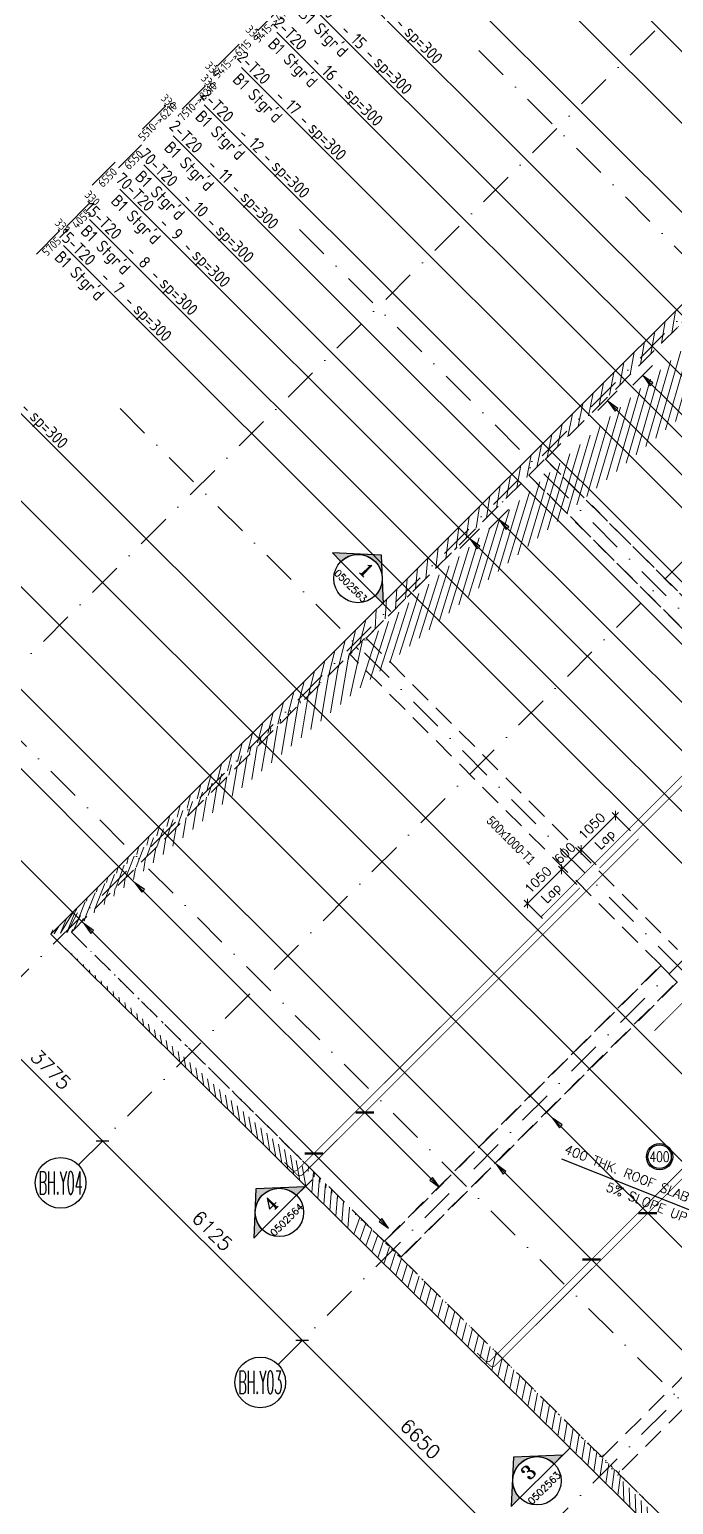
# Model space of a CAD drawing. Extents: x 660761725 to 1323371458, y 2734871439 to 5470067957.
# Drawn here: x 661287743 to 661301714, y 2735019684 to 2735051708 of the extents above; entities that cross this region are included whole.
import ezdxf
from ezdxf.enums import TextEntityAlignment as Align

# ---------------------------------------------------------------- set-up
doc = ezdxf.new("R2010")
doc.units = 0
for name, pattern in [('AXES', [1.95, 1.2, -0.25, 0.25, -0.25]), ('Hidden', [714.375, 476.25, -238.125]), ('sbp_axis_short', [10, 5, -2.5, 0, -2.5])]:
    doc.linetypes.add(name, pattern=pattern)
doc.layers.add('A-DETL', color=5, linetype='Continuous', lineweight=9, true_color=0x0000ff)
for name, color, linetype, lineweight in [('A-FLOR-PATT', 7, 'Continuous', 15), ('A-ROOF', 7, 'Continuous', 15), ('A-WALL', 7, 'Continuous', 15), ('S-ARROW', 8, 'Continuous', 13), ('S-BEAM-IDEN', 2, 'Continuous', 9), ('S-GRID', 7, 'Continuous', 9), ('S-GRID-IDEN', 7, 'Continuous', 13)]:
    doc.layers.add(name, color=color, linetype=linetype, lineweight=lineweight)
for name, color, linetype in [('S-AXIS', 20, 'AXES'), ('S-DIMO', 100, 'Continuous'), ('S-IDEN', 221, 'Continuous'), ('S-LEVEL', 3, 'Continuous'), ('S-RBAR-T16', 201, 'Continuous'), ('S-RBAR-T20', 10, 'Continuous'), ('S-RDIMO', 8, 'Continuous'), ('S-RSYMB', 7, 'Continuous'), ('S-SCEL-INDT', 222, 'Continuous'), ('S-SIMPLETEXT', 7, 'Continuous'), ('S-TXT', 3, 'Continuous')]:
    doc.layers.add(name, color=color, linetype=linetype)
doc.styles.add('08437-0000-2-020-000R-0511-00$0$ROMANS', font='ROMANS.shx', dxfattribs={"width": 0.75})
doc.styles.add('Arial Narrow_1', font='ARIALN.TTF', dxfattribs={"height": 199.9999999999998})
doc.styles.add('ARMACAD', font='isocp.shx')
doc.styles.add('ROMANS', font='romans.shx')
doc.styles.add('ROMANT', font='romant')
doc.dimstyles.new('S-DIMI-100', dxfattribs={"dimscale": 100, "dimtxt": 2, "dimasz": 1.5, "dimexe": 1, "dimexo": 1, "dimgap": 1, "dimtad": 1, "dimdec": 0, "dimzin": 12, "dimdsep": 46, "dimtxsty": 'ROMANS', "dimblk": 'ARCHTICK', "dimcen": 0.09, "dimdle": 1, "dimclrd": 8, "dimclre": 8, "dimclrt": 4, "dimadec": 0, "dimazin": 3, "dimtfac": 1, "dimtdec": 0, "dimtix": 1, "dimtmove": 1, "dimatfit": 3, "dimtolj": 1, "dimtzin": 0, "dimarcsym": 0})
doc.dimstyles.new('S-DIMI-20', dxfattribs={"dimscale": 20, "dimtxt": 2, "dimasz": 1.5, "dimexe": 1, "dimexo": 1, "dimgap": 1, "dimtad": 1, "dimdec": 0, "dimzin": 12, "dimdsep": 46, "dimtxsty": 'ROMANS', "dimblk": 'ARCHTICK', "dimcen": 0.09, "dimdle": 1, "dimclrd": 8, "dimclre": 8, "dimclrt": 4, "dimadec": 0, "dimazin": 3, "dimtfac": 1, "dimtdec": 0, "dimtix": 1, "dimtmove": 1, "dimatfit": 3, "dimtolj": 1, "dimtzin": 0, "dimarcsym": 0})
doc.dimstyles.new('S-DIMO-100', dxfattribs={"dimscale": 100, "dimtxt": 3, "dimasz": 2, "dimexe": 1.5, "dimexo": 1.5, "dimgap": 1.5, "dimtad": 1, "dimdec": 0, "dimzin": 12, "dimdsep": 46, "dimtxsty": 'ROMANS', "dimblk": 'ARCHTICK', "dimcen": 0.09, "dimdle": 1.5, "dimclrd": 8, "dimclre": 8, "dimclrt": 4, "dimadec": 0, "dimazin": 3, "dimtfac": 1, "dimtdec": 0, "dimtix": 1, "dimtmove": 1, "dimatfit": 3, "dimfxl": 1, "dimtolj": 1, "dimtzin": 0, "dimarcsym": 0})
pattern_1 = [(74.99999999999999, (0, 0), (-153.3407249233896, 41.08752341002518), [])]

# ---------------------------------------------------------------- blocks, each defined once
blk = doc.blocks.new('_ARCHTICK')
at = {"color": 0, "linetype": 'ByBlock', "const_width": 0.15}
blk.add_lwpolyline([(-0.5, -0.5), (0.5, 0.5)], dxfattribs=at)
blk = doc.blocks.new('*D117')
at = {"layer": 'S-DIMO', "color": 8, "lineweight": -2, "transparency": 16777216}
for p, q in [((662611426.2239151, 2734526657.822701), (662614307.5440253, 2734523776.503562)), ((662611526.2243844, 2734526545.691133), (662611426.223951, 2734526445.690666)), ((662614195.4119748, 2734523876.503543), (662614095.411991, 2734523776.503526))]:
    blk.add_line(p, q, dxfattribs=at)
at = {"layer": 'S-DIMO', "color": 8, "lineweight": -2, "transparency": 16777216, "xscale": 200, "yscale": 200, "zscale": 200}
for p, rotation in [((662611532.2899503, 2734526551.756701), 135.0000096597404), ((662614201.4779903, 2734523882.569561), 315.0000096597404)]:
    blk.add_blockref('_ARCHTICK', p, dxfattribs=dict(at, rotation=rotation))
at = {"layer": 'S-DIMO', "color": 4, "transparency": 16777216, "insert": (662613079.0159688, 2734525429.295201), "char_height": 300, "width": 199.5440968434552, "attachment_point": 5, "rotation": 315.00000965974044, "style": 'ROMANS'}
blk.add_mtext('\\A1;3775', dxfattribs=at)
blk = doc.blocks.new('*D118')
at = {"layer": 'S-DIMO', "color": 8, "lineweight": -2, "transparency": 16777216}
for p, q in [((662614095.4112258, 2734523988.634831), (662618638.5730611, 2734519445.474528)), ((662614195.4119748, 2734523876.503543), (662614095.4112617, 2734523776.502797)), ((662618526.4410093, 2734519545.474508), (662618426.4410267, 2734519445.474492))]:
    blk.add_line(p, q, dxfattribs=at)
at = {"layer": 'S-DIMO', "color": 8, "lineweight": -2, "transparency": 16777216, "xscale": 200, "yscale": 200, "zscale": 200}
for p, rotation in [((662614201.477261, 2734523882.568832), 135.0000096597404), ((662618532.507026, 2734519551.540527), 315.0000096597404)]:
    blk.add_blockref('_ARCHTICK', p, dxfattribs=dict(at, rotation=rotation))
at = {"layer": 'S-DIMO', "color": 4, "transparency": 16777216, "insert": (662616579.124142, 2734521929.186749), "char_height": 300, "width": 199.5440968434552, "attachment_point": 5, "rotation": 315.00000965974044, "style": 'ROMANS'}
blk.add_mtext('\\A1;6125', dxfattribs=at)
blk = doc.blocks.new('*D119')
at = {"layer": 'S-DIMO', "color": 8, "lineweight": -2, "transparency": 16777216}
for p, q in [((662618426.4401975, 2734519657.605733), (662623340.8331552, 2734514743.214432)), ((662618526.4410093, 2734519545.474508), (662618426.4402332, 2734519445.473699)), ((662623228.7011043, 2734514843.214414), (662623128.7011207, 2734514743.214396))]:
    blk.add_line(p, q, dxfattribs=at)
at = {"layer": 'S-DIMO', "color": 8, "lineweight": -2, "transparency": 16777216, "xscale": 200, "yscale": 200, "zscale": 200}
for p, rotation in [((662618532.5062325, 2734519551.539734), 135.0000096597404), ((662623234.76712, 2734514849.280432), 315.0000096597404)]:
    blk.add_blockref('_ARCHTICK', p, dxfattribs=dict(at, rotation=rotation))
at = {"layer": 'S-DIMO', "color": 4, "transparency": 16777216, "insert": (662621095.768675, 2734517412.542153), "char_height": 300, "width": 199.5440968434552, "attachment_point": 5, "rotation": 315.00000965974044, "style": 'ROMANS'}
blk.add_mtext('\\A1;6650', dxfattribs=at)
blk = doc.blocks.new('*U1142')
at = {"layer": 'S-AXIS', "color": 3, "linetype": 'Continuous'}
blk.add_circle((0, 5.5), 5.5, dxfattribs=at)
at = {"layer": 'S-AXIS', "color": 3, "linetype": 'Continuous', "ltscale": 0.5, "style": 'ROMANT', "width": 0.4, "flags": 8}
blk.add_attdef('A', text='', height=5, dxfattribs=at).set_placement((0, 5.5), align=Align.MIDDLE_CENTER)
blk = doc.blocks.new('*U1143')
at = {"layer": 'S-SCEL-INDT'}
h = blk.add_hatch(color=256, dxfattribs=at)
edge = h.paths.add_edge_path()
edge.add_line((7.000001906104444, 2.263283386128023e-05), (10.50000190576247, 3.394924715394154e-05))
edge.add_line((10.50000190576247, 3.394924715394154e-05), (-2.921335544670001e-05, 9.624999999075953))
edge.add_line((-2.921335544670001e-05, 9.624999999075953), (-10.49999809220753, -3.394923260202631e-05))
edge.add_line((-10.49999809220753, -3.394923260202631e-05), (-6.999998092549504, -2.263281203340739e-05))
edge.add_arc((1.90677747013979e-06, 1.091277068709939e-11), 6.999999999363562, 0.00018525217620890544, 180.0001852521762, ccw=False)
at = {"layer": 'S-SCEL-INDT', "color": 2, "linetype": 'Continuous'}
blk.add_line((-6.999999999228748, 4.272327350918204e-05), (6.999999999228748, -4.272327350918204e-05), dxfattribs=at)
at = {"layer": 'S-SCEL-INDT'}
blk.add_line((13.40845287412958, 4.901550710201263e-05), (7.000001906104444, 2.263283386128023e-05), dxfattribs=at)
blk.add_lwpolyline([(7.000001906104444, 2.263283386128023e-05), (10.50000190576247, 3.394924715394154e-05), (-2.921335544670001e-05, 9.624999999075953), (-10.49999809220753, -3.394923260202631e-05), (-6.999998092549504, -2.263281203340739e-05, -0.9999999999999999)], format="xyb", close=True, dxfattribs=at)
for centre, radius in [((0, 0), 6.999999999370188), ((0, -1.906788384076208e-06), 6.99999999936)]:
    blk.add_circle(centre, radius, dxfattribs=at)
at = {"layer": 'S-SCEL-INDT', "linetype": 'Continuous', "style": 'ROMANT', "flags": 8}
for rotation, p in [(359.9998251523294, (-9.533905540592968e-07, 3.499999999687137)), (0.0001748476705820678, (9.533905540592968e-07, 3.499943417606119))]:
    blk.add_attdef('01', text='', height=4, rotation=rotation, dxfattribs=at).set_placement(p, align=Align.MIDDLE_CENTER)
at = {"layer": 'S-SCEL-INDT', "color": 3, "linetype": 'Continuous', "style": 'ROMANS', "flags": 8}
for rotation, p in [(359.9998251523294, (0, -2.974065839854546)), (0.0001748476705820678, (0, -2.97412474701559))]:
    blk.add_attdef('-', text='', height=2, rotation=rotation, dxfattribs=at).set_placement(p, align=Align.MIDDLE_CENTER)
blk = doc.blocks.new('I am… Limitless.')
at = {"layer": 'S-TXT', "color": 134}
ref = blk.add_blockref('*U1143', (662332530.6639044, 2734536090.71062), dxfattribs=dict(at, xscale=75.00000000000001, yscale=75.00000000000001, zscale=75.00000000000001, rotation=314.9493972356656))
ref.add_attrib('-', '0502563', dxfattribs={"layer": 'S-SCEL-INDT', "color": 3, "linetype": 'Continuous', "height": 150, "rotation": 314.9495685446155, "style": 'ROMANS'}).set_placement((662332372.7978809, 2734535933.123201), align=Align.MIDDLE_CENTER)
ref.add_attrib('01', '1', dxfattribs={"layer": 'S-SCEL-INDT', "linetype": 'Continuous', "height": 300.0000000000001, "rotation": 314.9495685446155, "style": 'ROMANT'}).set_placement((662332716.4403422, 2734536276.159097), align=Align.MIDDLE_CENTER)
ref = blk.add_blockref('*U1143', (662330826.0326936, 2734522330.066603), dxfattribs=dict(at, xscale=75.00000000000001, yscale=75.00000000000001, zscale=75.00000000000001, rotation=44.94966640259396))
ref.add_attrib('-', '0502564', dxfattribs={"layer": 'S-SCEL-INDT', "color": 3, "linetype": 'Continuous', "height": 150, "rotation": 44.94984142316793, "style": 'ROMANS'}).set_placement((662330983.6208551, 2734522172.20132), align=Align.MIDDLE_CENTER)
ref.add_attrib('01', '4', dxfattribs={"layer": 'S-SCEL-INDT', "linetype": 'Continuous', "height": 300.0000000000001, "rotation": 44.94984142316793, "style": 'ROMANT'}).set_placement((662330640.5833447, 2734522515.842169), align=Align.MIDDLE_CENTER)
ref = blk.add_blockref('*U1143', (662336413.739825, 2734516503.357208), dxfattribs=dict(at, xscale=75.00000000000001, yscale=75.00000000000001, zscale=75.00000000000001, rotation=44.94966640259396))
ref.add_attrib('-', '0502563', dxfattribs={"layer": 'S-SCEL-INDT', "color": 3, "linetype": 'Continuous', "height": 150, "rotation": 44.94984142316793, "style": 'ROMANS'}).set_placement((662336571.3279865, 2734516345.491925), align=Align.MIDDLE_CENTER)
ref.add_attrib('01', '3', dxfattribs={"layer": 'S-SCEL-INDT', "linetype": 'Continuous', "height": 300.0000000000001, "rotation": 44.94984142316793, "style": 'ROMANT'}).set_placement((662336228.2904761, 2734516689.132774), align=Align.MIDDLE_CENTER)
blk = doc.blocks.new('*U89')
at = {"layer": 'S-IDEN', "color": 8}
for radius in [3.8, 3.4]:
    blk.add_circle((0, 0), radius, dxfattribs=at)
at = {"layer": 'S-IDEN', "color": 4, "style": '08437-0000-2-020-000R-0511-00$0$ROMANS', "width": 0.75, "flags": 8}
blk.add_attdef('100', text='', height=3, dxfattribs=at).set_placement((0, 0), align=Align.MIDDLE_CENTER)
blk = doc.blocks.new('*D131')
at = {"layer": 'S-RBAR-T16', "color": 8, "lineweight": -2, "transparency": 16777216}
for p, q in [((661300524.9300958, 2735034711.423616), (661299641.0463957, 2735033827.540363)), ((661300781.3069267, 2735034313.625263), (661300383.5087394, 2735034711.423652)), ((661300038.8448068, 2735033571.163143), (661299641.0464314, 2735033968.961719))]:
    blk.add_line(p, q, dxfattribs=at)
at = {"layer": 'S-RBAR-T16', "color": 8, "lineweight": -2, "transparency": 16777216, "xscale": 150, "yscale": 150, "zscale": 150}
for p, rotation in [((661300454.2193996, 2735034640.712955), 44.99998551098049), ((661299711.7570916, 2735033898.251023), 224.9999855109805)]:
    blk.add_blockref('_ARCHTICK', p, dxfattribs=dict(at, rotation=rotation))
at = {"layer": 'S-RBAR-T16', "color": 4, "transparency": 16777216, "char_height": 200, "attachment_point": 5, "rotation": 44.999985510980515, "style": 'ROMANS'}
for s, insert in [('\\A1;1050', (661299941.5669254, 2735034410.903382)), ('\\A1;Lap', (661300247.9797864, 2735034104.490365))]:
    blk.add_mtext(s, dxfattribs=dict(at, insert=insert))
blk = doc.blocks.new('*D132')
at = {"layer": 'S-RBAR-T16', "color": 8, "lineweight": -2, "transparency": 16777216}
for p, q in [((661299358.2039075, 2735033544.697427), (661298474.3202071, 2735032660.814174)), ((661299614.580739, 2735033146.899074), (661299216.7825513, 2735033544.697463)), ((661298872.1186188, 2735032404.436953), (661298474.3202429, 2735032802.23553))]:
    blk.add_line(p, q, dxfattribs=at)
at = {"layer": 'S-RBAR-T16', "color": 8, "lineweight": -2, "transparency": 16777216, "xscale": 150, "yscale": 150, "zscale": 150}
for p, rotation in [((661299287.4932115, 2735033473.986767), 44.99998551098049), ((661298545.0309031, 2735032731.524834), 224.9999855109805)]:
    blk.add_blockref('_ARCHTICK', p, dxfattribs=dict(at, rotation=rotation))
at = {"layer": 'S-RBAR-T16', "color": 4, "transparency": 16777216, "char_height": 200, "attachment_point": 5, "rotation": 44.999985510980515, "style": 'ROMANS'}
for s, insert in [('\\A1;1050', (661298774.8407371, 2735033244.177193)), ('\\A1;Lap', (661299081.2535981, 2735032937.764176))]:
    blk.add_mtext(s, dxfattribs=dict(at, insert=insert))
blk = doc.blocks.new('*D133')
at = {"layer": 'S-RBAR-T16', "color": 8, "lineweight": -2, "transparency": 16777216}
for p, q in [((661299711.7571992, 2735033898.250916), (661299817.8232433, 2735034004.316906)), ((661299711.7571992, 2735033898.250916), (661299287.4930235, 2735033473.986955)), ((661300038.8448068, 2735033571.163143), (661299641.046539, 2735033968.961612)), ((661299287.4930235, 2735033473.986955), (661299181.4269797, 2735033367.920964)), ((661299614.580739, 2735033146.899074), (661299216.7823633, 2735033544.69765))]:
    blk.add_line(p, q, dxfattribs=at)
at = {"layer": 'S-RBAR-T16', "color": 8, "lineweight": -2, "transparency": 16777216, "xscale": 150, "yscale": 150, "zscale": 150}
for p, rotation in [((661299711.7571992, 2735033898.250916), 224.9999855109805), ((661299287.4930235, 2735033473.986955), 44.99998551098052)]:
    blk.add_blockref('_ARCHTICK', p, dxfattribs=dict(at, rotation=rotation))
at = {"layer": 'S-RBAR-T16', "color": 4, "transparency": 16777216, "insert": (661299358.203791, 2735033827.540327), "char_height": 200, "attachment_point": 5, "rotation": 44.999985510980515, "style": 'ROMANS'}
blk.add_mtext('\\A1;600', dxfattribs=at)
blk = doc.blocks.new('CADF_02')
at = {"color": 0}
blk.add_lwpolyline([(0, 0), (2.5, -0.4166666679084301), (2.5, 0.4166666679084301)], close=True, dxfattribs=at)
blk = doc.blocks.new('cadf_04')
at = {"color": 8, "const_width": 0.5000000000000002}
blk.add_lwpolyline([(1.414213560521603, 1.414213564246893), (-1.414213556796312, -1.414213556796312)], dxfattribs=at)
blk = doc.blocks.new('cadf_10')
at = {"color": 1}
for p, q in [((-4.158496580606208, 1.201089783226742), (-5.644468778018359, 1.201089783226742)), ((4.158496580606207, 1.201089783226742), (5.644468778018359, 1.201089783226742))]:
    blk.add_line(p, q, dxfattribs=at)
at = {"style": 'ARMACAD'}
for tag, p in [('$COM1', (-10.93526643674234, 2.542619974829577)), ('$COM2', (-9.757982686735758, -5.302973364669228))]:
    blk.add_attdef(tag, text='', height=3.5, dxfattribs=at).set_placement(p, align=Align.BOTTOM_RIGHT)
at = {"color": 1, "style": 'ARMACAD'}
blk.add_attdef('$NUM', text='', height=3.5, dxfattribs=at).set_placement((0, 0), align=Align.CENTER)
blk = doc.blocks.new('*U387', base_point=(661288389.989925, 2735047213.965064))
at = {"layer": 'S-RSYMB'}
blk.add_lwpolyline([(661288160.0414337, 2735046947.614752), (661288656.8576391, 2735047444.430929, 0.4142135623730951), (661288656.8576396, 2735047459.803648), (661288636.345914, 2735047480.315375)], format="xyb", dxfattribs=at)
at = {"layer": 'S-RSYMB', "style": 'ARMACAD'}
for tag, rotation, p in [('D1', 314.999998310136, (661288727.9190589, 2735047551.376789)), ('D0', 44.99999839016077, (661288489.766814, 2735047114.705558))]:
    blk.add_attdef(tag, text='', height=180, rotation=rotation, dxfattribs=at).set_placement(p, align=Align.MIDDLE_CENTER)
blk = doc.blocks.new('*U388', base_point=(661289538.3273984, 2735048362.30247))
at = {"layer": 'S-RSYMB'}
blk.add_lwpolyline([(661289313.9323263, 2735048089.196017), (661289809.4329516, 2735048584.696615, 0.4142135623730951), (661289809.4329522, 2735048606.421516), (661289780.4455479, 2735048635.408922)], format="xyb", dxfattribs=at)
at = {"layer": 'S-RSYMB', "style": 'ARMACAD'}
for tag, rotation, p in [('D1', 314.999998310136, (661289876.2565323, 2735048702.232497)), ('D0', 44.99999838896189, (661289642.9999164, 2735048255.629034))]:
    blk.add_attdef(tag, text='', height=180, rotation=rotation, dxfattribs=at).set_placement(p, align=Align.MIDDLE_CENTER)
blk = doc.blocks.new('cadf_03')
at = {"color": 8}
blk.add_lwpolyline([(-3.725290298461914e-09, 2.99999999627471), (3.725290298461914e-09, -3.000000007450581)], dxfattribs=at)
blk.add_blockref('CADF_02', (0.2513523101806641, 0), dxfattribs=at)
blk = doc.blocks.new('*U392', base_point=(661289715.5694754, 2735048539.544537))
at = {"layer": 'S-RSYMB'}
blk.add_lwpolyline([(661289715.5694754, 2735048289.544551), (661290215.5694754, 2735048789.544523)], dxfattribs=at)
at = {"layer": 'S-RSYMB', "style": 'ARMACAD'}
blk.add_attdef('D0', text='', height=180, rotation=44.99999838904817, dxfattribs=at).set_placement((661290046.886753, 2735048458.227255), align=Align.MIDDLE_CENTER)
blk = doc.blocks.new('*U393', base_point=(661290515.6084204, 2735049339.583435))
at = {"layer": 'S-RSYMB'}
blk.add_lwpolyline([(661290515.6084204, 2735049089.583448), (661291015.6084204, 2735049589.58342)], dxfattribs=at)
at = {"layer": 'S-RSYMB', "style": 'ARMACAD'}
blk.add_attdef('D0', text='', height=180, rotation=44.99999838683634, dxfattribs=at).set_placement((661290846.9256979, 2735049258.266152), align=Align.MIDDLE_CENTER)
blk = doc.blocks.new('*U394', base_point=(661290769.2832942, 2735049593.258294))
at = {"layer": 'S-RSYMB'}
blk.add_lwpolyline([(661290538.2277651, 2735049328.254775), (661291035.3062228, 2735049825.333204, 0.4142135623730951), (661291035.3062232, 2735049839.439657), (661291016.4840689, 2735049858.261813)], format="xyb", dxfattribs=at)
at = {"layer": 'S-RSYMB', "style": 'ARMACAD'}
for tag, rotation, p in [('D1', 314.9999984144486, (661291107.2124281, 2735049930.168012)), ('D0', 44.9999983900391, (661290868.0842714, 2735049495.476707))]:
    blk.add_attdef(tag, text='', height=180, rotation=rotation, dxfattribs=at).set_placement(p, align=Align.MIDDLE_CENTER)
blk = doc.blocks.new('*U395', base_point=(661291280.6766759, 2735050104.651646))
at = {"layer": 'S-RSYMB'}
blk.add_lwpolyline([(661291046.5950682, 2735049843.329573), (661291544.3903904, 2735050341.124867, 0.4142135623730951), (661291544.3903908, 2735050351.769992), (661291530.1866647, 2735050365.973719)], format="xyb", dxfattribs=at)
at = {"layer": 'S-RSYMB', "style": 'ARMACAD'}
for tag, rotation, p in [('D1', 314.9999984144486, (661291618.6058098, 2735050440.189133)), ('D0', 44.99999838977892, (661291376.8100069, 2735050010.909937))]:
    blk.add_attdef(tag, text='', height=180, rotation=rotation, dxfattribs=at).set_placement(p, align=Align.MIDDLE_CENTER)
blk = doc.blocks.new('*U399', base_point=(661292833.381761, 2735051657.356639))
at = {"layer": 'S-RSYMB'}
blk.add_lwpolyline([(661292833.381761, 2735051458.454947), (661292859.5546174, 2735051432.282089, 0.4142135623730951), (661292879.170128, 2735051432.282088), (661293333.381761, 2735051886.493696)], format="xyb", dxfattribs=at)
at = {"layer": 'S-RSYMB', "style": 'ARMACAD'}
for tag, rotation, p in [('D1', 44.9999983915197, (661293187.593222, 2735051578.07061)), ('D0', 314.9999984144486, (661292765.150907, 2735051364.05124))]:
    blk.add_attdef(tag, text='', height=180, rotation=rotation, dxfattribs=at).set_placement(p, align=Align.MIDDLE_CENTER)
blk = doc.blocks.new('*U400', base_point=(661292555.639764, 2735051379.614658))
at = {"layer": 'S-RSYMB'}
blk.add_lwpolyline([(661292555.639764, 2735051164.802077), (661292573.6629665, 2735051146.778874, 0.4142135623730951), (661292587.170637, 2735051146.778873), (661293055.639764, 2735051615.247974)], format="xyb", dxfattribs=at)
at = {"layer": 'S-RSYMB', "style": 'ARMACAD'}
for tag, rotation, p in [('D1', 44.9999983907181, (661292902.722478, 2735051299.696142)), ('D0', 314.9999984144486, (661292483.3340831, 2735051074.473198))]:
    blk.add_attdef(tag, text='', height=180, rotation=rotation, dxfattribs=at).set_placement(p, align=Align.MIDDLE_CENTER)
blk = doc.blocks.new('I am… All Range.')
at = {"layer": 'S-GRID', "color": 8, "linetype": 'sbp_axis_short', "lineweight": 13, "ltscale": 150}
for p, q in [((662613679.1571203, 2734523360.248725), (662679782.7279356, 2734589463.81954)), ((662618010.1861551, 2734519029.21969), (662684113.7569702, 2734585132.790505)), ((662622712.44625, 2734514326.959595), (662688816.0170653, 2734580430.53041)), ((662607615.8569804, 2734529423.548865), (662643100.4238242, 2734564908.115708)), ((662611009.9695301, 2734526029.436315), (662646494.6183763, 2734561514.085161)), ((662622360.5708737, 2734547558.821693), (662650980.3147497, 2734518939.077817)), ((662618471.4835767, 2734543669.734396), (662647091.3762469, 2734515049.841725)), ((662614582.3962799, 2734539780.647099), (662643202.2889504, 2734511160.754429)), ((662609895.5820874, 2734535093.832907), (662638515.474758, 2734506473.940236))]:
    blk.add_line(p, q, dxfattribs=at)
at = {"layer": 'S-GRID-IDEN', "color": 9}
ref = blk.add_blockref('*U1142', (662613290.2483901, 2734522421.339995), dxfattribs=dict(at, xscale=100.0000000000075, yscale=100, zscale=100.0000000000028, rotation=359.9999999381469))
ref.add_attrib('A', 'BH.Y04', dxfattribs={"layer": 'S-AXIS', "color": 3, "linetype": 'Continuous', "ltscale": 0.5, "height": 499.9999999999999, "rotation": 359.9999999381469, "style": 'ROMANT', "width": 0.4000000000000299}).set_placement((662613290.2483907, 2734522971.339995), align=Align.MIDDLE_CENTER)
ref = blk.add_blockref('*U1142', (662617621.277425, 2734518090.31096), dxfattribs=dict(at, xscale=100.0000000000075, yscale=100, zscale=100.0000000000028, rotation=359.9999999381469))
ref.add_attrib('A', 'BH.Y03', dxfattribs={"layer": 'S-AXIS', "color": 3, "linetype": 'Continuous', "ltscale": 0.5, "height": 499.9999999999999, "rotation": 359.9999999381469, "style": 'ROMANT', "width": 0.4000000000000299}).set_placement((662617621.2774256, 2734518640.31096), align=Align.MIDDLE_CENTER)
at = {"layer": 'S-DIMO', "color": 3}
for base, p1, p2, picture, middle in [((662614201.4779903, 2734523882.569561), (662611632.2903837, 2734526651.757168), (662614301.4779738, 2734523982.569578), '*D117', (662613079.0159688, 2734525429.295201)), ((662618532.507026, 2734519551.540527), (662614301.4779738, 2734523982.569578), (662618632.5070087, 2734519651.540543), '*D118', (662616579.124142, 2734521929.186749)), ((662623234.76712, 2734514849.280432), (662618632.5070087, 2734519651.540543), (662623334.7671036, 2734514949.280448), '*D119', (662621095.768675, 2734517412.542153))]:
    dim = blk.add_linear_dim(base=base, p1=p1, p2=p2, angle=315.0000096597404, dimstyle='S-DIMO-100', dxfattribs=at)
    dim.commit()
    dim.dimension.update_dxf_attribs({"geometry": picture, "text_midpoint": middle})
blk = doc.blocks.new('I am… Atomic.')
at = {"layer": 'A-FLOR-PATT', "transparency": 33554600}
h = blk.add_hatch(dxfattribs=at)
h.set_pattern_fill('ANSI31', color=8, scale=50, angle=30, style=0)
h.set_pattern_definition(pattern_1)
edge = h.paths.add_edge_path()
edge.add_line((662389967.6433319, 2734579123.010657), (662390007.8012236, 2734579503.468677))
edge.add_line((662342114.705975, 2734544592.546931), (662390007.8012234, 2734579503.468677))
edge.add_line((662363195.8073889, 2734559608.047176), (662389967.7690635, 2734579123.040917))
edge.add_line((662362417.6524743, 2734559040.823584), (662363719.8899552, 2734559990.06879))
edge.add_line((662346720.4841449, 2734547598.623516), (662362783.6519626, 2734559307.613063))
edge.add_line((662345821.5310795, 2734546943.346041), (662347578.010761, 2734548223.703842))
edge.add_line((662342292.6126368, 2734544370.997322), (662346307.4227723, 2734547297.529027))
edge.add_line((662325865.2845687, 2734528370.671522), (662342114.6925843, 2734544592.5523))
edge.add_line((662340490.7204528, 2734542572.157625), (662342149.9785906, 2734544228.604904))
edge.add_line((662339422.0417168, 2734541505.28928), (662341320.3495216, 2734543400.381265))
edge.add_line((662336597.6306283, 2734538685.662872), (662340136.8031961, 2734542218.839921))
edge.add_line((662332705.8949801, 2734534800.520002), (662336243.7133716, 2734538332.345168))
edge.add_line((662332253.0745114, 2734534348.466631), (662332782.9359009, 2734534877.430412))
edge.add_line((662326312.3910785, 2734528417.846987), (662332351.9776915, 2734534447.202265))
edge.add_line((662325865.2845687, 2734528370.671522), (662326312.3910785, 2734528417.846987))
h = blk.add_hatch(dxfattribs=at)
h.set_pattern_fill('ANSI31', color=8, scale=50, angle=30, style=0)
h.set_pattern_definition(pattern_1)
edge = h.paths.add_edge_path()
edge.add_line((662326312.3910785, 2734528417.846987), (662333102.7430063, 2734521695.273901))
edge.add_line((662325865.2845687, 2734528370.671522), (662344964.0169713, 2734509462.575772))
edge.add_line((662336968.3324986, 2734517868.269328), (662339133.8364366, 2734515724.380668))
edge.add_line((662332502.0842122, 2734522289.937136), (662334515.7142464, 2734520296.40643))
edge.add_line((662333458.4230682, 2734521343.144109), (662337828.6853824, 2734517016.504176))
edge.add_line((662338184.3654449, 2734516664.374383), (662344781.0343132, 2734510133.551082))
edge.add_line((662344781.0343132, 2734510133.551082), (662344829.7545922, 2734510084.405783))
edge.add_line((662344829.7545922, 2734510084.405783), (662344878.4748713, 2734510035.260483))
edge.add_line((662344878.4748713, 2734510035.260483), (662344927.1951503, 2734509986.115183))
edge.add_line((662344927.1951503, 2734509986.115183), (662344975.9154292, 2734509936.969883))
edge.add_line((662344975.9154292, 2734509936.969883), (662345024.6357082, 2734509887.824584))
edge.add_line((662345024.6357082, 2734509887.824584), (662345073.3559872, 2734509838.679284))
edge.add_line((662345073.3559872, 2734509838.679284), (662345122.0762662, 2734509789.533985))
edge.add_line((662345122.0762662, 2734509789.533985), (662345170.7965451, 2734509740.388685))
edge.add_line((662345170.7965451, 2734509740.388685), (662345219.5168241, 2734509691.243385))
edge.add_line((662344964.0169713, 2734509462.575772), (662345267.5598451, 2734509156.384884))
edge.add_line((662345267.5598451, 2734509156.384884), (662345219.5168241, 2734509691.243385))
edge = h.paths.add_edge_path()
edge.add_line((662345219.5168241, 2734509691.243385), (662345513.1205869, 2734510013.727216))
edge.add_line((662345468.2720397, 2734510142.524049), (662345661.1307589, 2734509588.669044))
edge.add_line((662345267.5598451, 2734509156.384884), (662345661.1307589, 2734509588.669044))
edge = h.paths.add_edge_path()
edge.add_line((662325865.2845687, 2734528370.671522), (662326389.6555356, 2734528894.154181))
edge.add_line((662326389.6555356, 2734528894.154181), (662326589.2420617, 2734528694.228972))
edge.add_line((662326589.2420617, 2734528694.228972), (662326314.0211399, 2734528416.233197))
at = {"layer": 'A-DETL', "color": 8, "linetype": 'Hidden', "lineweight": 9}
for p, q in [((662336597.6306283, 2734538685.662872), (662340136.8031961, 2734542218.839921)), ((662336234.9845982, 2734538335.842422), (662336588.4740171, 2734538689.331543)), ((662336588.4740171, 2734538689.331543), (662336597.6306283, 2734538685.662872)), ((662343376.195825, 2734531901.603003), (662336588.4740171, 2734538689.331543)), ((662336597.6306283, 2734538685.662872), (662343385.3559159, 2734531897.932939)), ((662332705.8949801, 2734534800.520002), (662336243.7133716, 2734538332.345168)), ((662336243.7133716, 2734538332.345168), (662336234.9845982, 2734538335.842422)), ((662336234.9845982, 2734538335.842422), (662343022.7064159, 2734531548.113872)), ((662343031.4386692, 2734531544.615224), (662336243.7133716, 2734538332.345168)), ((662332337.7827588, 2734534452.88958), (662332691.485989, 2734534806.293081)), ((662332691.485989, 2734534806.293081), (662332705.8949801, 2734534800.520002)), ((662332705.8949801, 2734534800.520002), (662339459.4597347, 2734528041.227738)), ((662326312.3910785, 2734528417.846987), (662332351.9776915, 2734534447.202265)), ((662332335.7524852, 2734534450.860461), (662332337.7827588, 2734534452.88958)), ((662332351.9776917, 2734534447.202265), (662332337.7827588, 2734534452.88958)), ((662339105.5426043, 2734527687.909844), (662332351.9776917, 2734534447.202265)), ((662326335.6860436, 2734528470.429919), (662326312.3910785, 2734528417.846987)), ((662326312.3910785, 2734528417.846987), (662326335.6860436, 2734528470.429919)), ((662326312.3910785, 2734528417.846987), (662333102.7430063, 2734521695.273901)), ((662333112.1454761, 2734521716.497802), (662339097.0810977, 2734527691.300015)), ((662339449.8353211, 2734527337.647), (662339097.0810977, 2734527691.300015)), ((662339097.0810977, 2734527691.300015), (662339105.5426043, 2734527687.909844)), ((662339105.5426043, 2734527687.909844), (662333102.7430063, 2734521695.273901)), ((662339459.2958959, 2734527333.856544), (662333458.4230682, 2734521343.144109)), ((662333468.9357078, 2734521366.873962), (662339449.8353211, 2734527337.647)), ((662337828.6853824, 2734517016.504176), (662343805.8863698, 2734522983.579849)), ((662344159.6396613, 2734522629.526549), (662338184.3654449, 2734516664.374383)), ((662333102.7430063, 2734521695.273901), (662333112.1454761, 2734521716.497802)), ((662333468.9357078, 2734521366.873962), (662333112.1454761, 2734521716.497802)), ((662333458.4230682, 2734521343.144109), (662333468.9357078, 2734521366.873962)), ((662333458.4230682, 2734521343.144109), (662337828.6853824, 2734517016.504176)), ((662337851.9824706, 2734517069.091905), (662337828.6853824, 2734517016.504176)), ((662338184.3654449, 2734516664.374383), (662338207.662599, 2734516716.96226)), ((662338184.3654449, 2734516664.374383), (662344781.0343132, 2734510133.551082))]:
    blk.add_line(p, q, dxfattribs=at)
at = {"layer": 'A-ROOF', "color": 8, "lineweight": 13}
for p, q in [((662342114.69258, 2734544592.552298), (662325865.2845687, 2734528370.671522)), ((662325865.2845687, 2734528370.671522), (662344964.0169713, 2734509462.575772))]:
    blk.add_line(p, q, dxfattribs=at)
at = {"layer": 'A-WALL', "color": 8, "lineweight": 13}
for p, q in [((662325865.2845687, 2734528370.671522), (662342114.6925843, 2734544592.5523)), ((662325865.2845687, 2734528370.671522), (662325908.5570014, 2734528468.348911)), ((662325908.5570014, 2734528468.348911), (662325865.2845687, 2734528370.671522))]:
    blk.add_line(p, q, dxfattribs=at)
at = {"layer": 'S-LEVEL', "xscale": 74.99999999999999, "yscale": 75.00000001090066, "zscale": 74.99999999999999}
blk.add_blockref('*U89', (662339072.9448215, 2734523538.848276), dxfattribs=at).add_auto_attribs({'100': '400'})
at = {"layer": 'S-BEAM-IDEN', "color": 8, "insert": (662335443.2432877, 2734530956.466056), "char_height": 199.9999999999999, "width": 1699.577499999999, "attachment_point": 1, "rotation": 314.9757148259339, "style": 'Arial Narrow_1'}
blk.add_mtext('500x1000-T1', dxfattribs=at)
at = {"layer": 'S-TXT', "char_height": 200, "attachment_point": 1, "rotation": 338.1823885034527, "style": 'ROMANS'}
for s, insert in [('400 THK. ROOF SLAB', (662337064.5131357, 2734523810.71699)), ('5% SLOPE UP', (662337964.3353955, 2734522990.865582))]:
    blk.add_mtext(s, dxfattribs=dict(at, insert=insert))
at = {"layer": 'S-ARROW'}
blk.add_leader([(662340314.0988379, 2734522144.040179), (662336955.9103475, 2734523488.417249)], dimstyle='S-DIMI-20', override={"dimasz": 15, "dimgap": 1, "dimtad": 0}, dxfattribs=at)

msp = doc.modelspace()

# ---------------------------------------------------------------- linework, layer by layer
at = {"layer": 'S-RBAR-T20', "const_width": 16}
for points in [[(661300109.5586265, 2735033500.455538), (661304741.5915186, 2735038132.48817)], [(661298837.0529462, 2735032439.508895), (661303469.0858388, 2735037071.541527)], [(661301303.9231544, 2735029972.638542), (661305935.9560469, 2735034604.671174)]]:
    msp.add_lwpolyline(points, dxfattribs=at)
for points in [[(661293379.6839647, 2735027009.095761), (661293543.3791798, 2735026845.400536, 0.4142135623730951), (661293666.0622064, 2735026845.400532), (661300957.8001779, 2735034137.138077)], [(661293273.3853813, 2735027114.356147), (661293437.0805963, 2735026950.660922, 0.4142135623730951), (661293559.7636229, 2735026950.660918), (661299685.2944981, 2735033076.191434)], [(661297562.9945971, 2735022866.642689), (661297726.6898122, 2735022702.947464, 0.4142135623730951), (661297849.3728387, 2735022702.947461), (661305120.6798888, 2735029974.254086)], [(661297456.6960138, 2735022971.903076), (661297620.3912288, 2735022808.207851, 0.4142135623730951), (661297743.0742553, 2735022808.207847), (661303848.1742089, 2735028913.307443)]]:
    msp.add_lwpolyline(points, format="xyb", dxfattribs=at)
at = {"layer": 'S-RDIMO'}
for p, q in [((661304207.4988406, 2735047360.923616), (661296513.6454746, 2735055054.777433)), ((661303132.5128678, 2735046497.496668), (661295544.4389832, 2735054085.570998)), ((661309856.4183079, 2735037546.984042), (661294431.1355865, 2735052972.267666)), ((661309087.7011342, 2735036989.825875), (661293768.1978945, 2735052309.330014)), ((661309323.8978825, 2735035432.62835), (661293107.6975135, 2735051648.829671)), ((661308662.1405112, 2735034559.312052), (661292340.1606586, 2735050881.292861)), ((661306837.2784803, 2735034767.08033), (661291531.6137282, 2735050072.745978)), ((661306269.1158712, 2735033987.358788), (661290857.6716361, 2735049398.803926)), ((661305627.3070099, 2735025297.686525), (661286191.9310558, 2735044733.06362)), ((661301045.5738711, 2735044198.998821), (661307652.3957977, 2735037592.176509)), ((661304572.2501404, 2735024454.18868), (661285242.6536673, 2735043783.786287)), ((661300282.7457736, 2735043647.729732), (661306889.5677003, 2735037040.90742)), ((661299092.2789414, 2735028071.253314), (661284311.2002245, 2735042852.332898)), ((661297872.1679053, 2735027062.701314), (661283196.8686703, 2735041738.00141)), ((661304528.9417392, 2735034462.941632), (661297919.7055985, 2735041073.130724)), ((661290029.2866952, 2735033182.712277), (661282335.4333168, 2735040876.566108)), ((661303897.2202753, 2735034048.560163), (661297290.3983479, 2735040655.382474)), ((661288925.8356079, 2735032290.820219), (661281337.7617114, 2735039878.894561)), ((661296632.5716951, 2735026579.426893), (661290029.2866954, 2735033182.712277)), ((661295532.6575338, 2735025683.997906), (661288925.8356079, 2735032290.820219)), ((661303312.3033102, 2735023851.228699), (661299092.2789414, 2735028071.253314)), ((661302095.1912253, 2735022839.677746), (661297872.1679053, 2735027062.701314))]:
    msp.add_line(p, q, dxfattribs=at)
for points in [[(661305623.0050437, 2735047507.075943), (661297294.4747823, 2735055835.606694)], [(661297919.7055985, 2735041073.130724), (661290225.8522283, 2735048766.984554)], [(661297290.3983479, 2735040655.382474), (661289702.324455, 2735048243.456814)], [(661304880.5274826, 2735031750.242363), (661289044.8191893, 2735047585.951584)], [(661304208.3070786, 2735031289.580963), (661288478.3782668, 2735047019.510695)]]:
    msp.add_lwpolyline(points, dxfattribs=at)

# ---------------------------------------------------------------- block references
at = {"layer": 'S-AXIS'}
for name, p in [('I am… All Range.', (-1324871.764261603, 503695.4297404289)), ('I am… Atomic.', (-1037661.144730687, 503695.4297404289)), ('I am… Limitless.', (-1037661.144730687, 503695.4297404289))]:
    msp.add_blockref(name, p, dxfattribs=at)
at = {"layer": 'S-RDIMO'}
for name, p, xscale, yscale, zscale, rotation in [('cadf_03', (661301045.5738711, 2735044198.998821), 100, 100, 100, 314.9999983184675), ('cadf_03', (661300282.7457736, 2735043647.729732), 100, 100, 100, 314.9999983121654), ('cadf_03', (661297919.7055985, 2735041073.130724), 99.99999999999996, 99.99999999999996, 99.99999999999996, 314.9999983179249), ('cadf_03', (661297290.3983479, 2735040655.382474), 99.99999999999999, 99.99999999999999, 99.99999999999999, 314.9999983325333), ('CADF_02', (661290029.2866946, 2735033182.712277), 100, 100, 100, 314.9999983324668), ('CADF_02', (661288925.8356079, 2735032290.820219), 100, 100, 100, 314.9999983221287), ('cadf_04', (661295016.3302171, 2735028195.668464), 99.99999999999999, 99.99999999999999, 99.99999999999999, 134.999998329104), ('CADF_02', (661299092.278941, 2735028071.253314), 100, 100, 100, 314.9999983349181), ('cadf_04', (661293912.8791301, 2735027303.776405), 100, 100, 100, 134.999998322941), ('CADF_02', (661297872.1679053, 2735027062.701314), 100, 100, 100, 314.9999983195531), ('CADF_02', (661296636.108622, 2735026575.889966), 100, 100, 100, 134.9999983324668), ('cadf_04', (661301154.9788533, 2735026008.553281), 100, 100, 100, 134.9999983228337), ('CADF_02', (661295532.6575338, 2735025683.997906), 100, 100, 100, 134.9999983221287), ('cadf_04', (661299934.8678175, 2735025000.001281), 100, 100, 100, 134.9999983195225)]:
    msp.add_blockref(name, p, dxfattribs=dict(at, xscale=xscale, yscale=yscale, zscale=zscale, rotation=rotation))
at = {"layer": 'S-RSYMB'}
for name, p, values in [('*U399', (661292667.4490919, 2735051924.480988, -1e-08), {'D0': '330', 'D1': '3415->4115'}), ('*U400', (661291793.0774871, 2735051150.97507, -1e-08), {'D0': '330', 'D1': '5415->6115'}), ('*U395', (661291291.3353124, 2735050238.333333, 1e-08), {'D0': '7510->8210', 'D1': '330'}), ('*U394', (661290423.7054187, 2735049806.014011, 1e-08), {'D0': '5510->6210', 'D1': '330'}), ('*U393', (661289672.6957837, 2735048957.432818), {'D0': '6550'}), ('*U392', (661289103.9109327, 2735048575.729673), {'D0': '6550'}), ('*U388', (661288768.0957063, 2735047705.516835, 1e-08), {'D0': '4055', 'D1': '330'}), ('*U387', (661288122.782274, 2735047099.615345, 1e-08), {'D0': '5705', 'D1': '330'})]:
    msp.add_blockref(name, p, dxfattribs=at).add_auto_attribs(values)
at = {"layer": 'S-SIMPLETEXT'}
ref = msp.add_blockref('cadf_10', (661295461.0504179, 2735052021.90229), dxfattribs=dict(at, xscale=74.99999998083517, yscale=75, zscale=75, rotation=314.9999983257132))
ref.add_attrib('$NUM', '14', dxfattribs={"color": 1, "height": 262.5, "rotation": 315, "style": 'ARMACAD', "flags": 2}).set_placement((661295461.0504179, 2735052021.90229), align=Align.CENTER)
ref.add_attrib('$COM1', '5-T20         sp=300', dxfattribs={"height": 262.5, "rotation": 315, "style": 'ARMACAD', "flags": 2}).set_placement((661296550.4144127, 2735050932.538232), align=Align.RIGHT)
ref = msp.add_blockref('cadf_10', (661294798.1127259, 2735051358.964637), dxfattribs=dict(at, xscale=74.99999998083517, yscale=75, zscale=75, rotation=314.9999983257133))
ref.add_attrib('$NUM', '15', dxfattribs={"color": 1, "height": 262.5, "rotation": 315, "style": 'ARMACAD', "flags": 2}).set_placement((661294798.1127259, 2735051358.964637), align=Align.CENTER)
ref.add_attrib('$COM1', '5-T20         sp=300', dxfattribs={"height": 262.5, "rotation": 315, "style": 'ARMACAD', "flags": 2}).set_placement((661295887.4767205, 2735050269.600579), align=Align.RIGHT)
ref = msp.add_blockref('cadf_10', (661294164.9955999, 2735050671.081038), dxfattribs=dict(at, xscale=74.99999998083517, yscale=75, zscale=75, rotation=314.9999983257132))
ref.add_attrib('$NUM', '16', dxfattribs={"color": 1, "height": 262.5, "rotation": 315, "style": 'ARMACAD', "flags": 2}).set_placement((661294164.9955999, 2735050671.081038), align=Align.CENTER)
ref.add_attrib('$COM1', '2-T20         sp=300', dxfattribs={"height": 262.5, "rotation": 315, "style": 'ARMACAD', "flags": 2}).set_placement((661295254.3595946, 2735049581.716979), align=Align.RIGHT)
ref = msp.add_blockref('cadf_10', (661293374.0474029, 2735049926.955571), dxfattribs=dict(at, xscale=74.99999998083517, yscale=75, zscale=75, rotation=314.9999983257132))
ref.add_attrib('$NUM', '17', dxfattribs={"color": 1, "height": 262.5, "rotation": 315, "style": 'ARMACAD', "flags": 2}).set_placement((661293374.0474029, 2735049926.955571), align=Align.CENTER)
ref.add_attrib('$COM1', '2-T20         sp=300', dxfattribs={"height": 262.5, "rotation": 315, "style": 'ARMACAD', "flags": 2}).set_placement((661294463.4113977, 2735048837.591512), align=Align.RIGHT)
ref = msp.add_blockref('cadf_10', (661292578.8988746, 2735049105.010286), dxfattribs=dict(at, xscale=74.99999998083517, yscale=75, zscale=75, rotation=314.9999983257132))
ref.add_attrib('$NUM', '12', dxfattribs={"color": 1, "height": 262.5, "rotation": 315, "style": 'ARMACAD', "flags": 2}).set_placement((661292578.8988746, 2735049105.010286), align=Align.CENTER)
ref.add_attrib('$COM1', '2-T20         sp=300', dxfattribs={"height": 262.5, "rotation": 315, "style": 'ARMACAD', "flags": 2}).set_placement((661293668.2628695, 2735048015.646227), align=Align.RIGHT)
ref = msp.add_blockref('cadf_10', (661291902.617473, 2735048433.407542), dxfattribs=dict(at, xscale=74.99999998083517, yscale=75, zscale=75, rotation=314.9999983257132))
ref.add_attrib('$NUM', '11', dxfattribs={"color": 1, "height": 262.5, "rotation": 315, "style": 'ARMACAD', "flags": 2}).set_placement((661291902.617473, 2735048433.407542), align=Align.CENTER)
ref.add_attrib('$COM1', '2-T20         sp=300', dxfattribs={"height": 262.5, "rotation": 315, "style": 'ARMACAD', "flags": 2}).set_placement((661292991.9814678, 2735047344.043484), align=Align.RIGHT)
ref = msp.add_blockref('cadf_10', (661291367.1363744, 2735047705.249856), dxfattribs=dict(at, xscale=74.99999998083516, yscale=75, zscale=75, rotation=314.9999983257133))
ref.add_attrib('$NUM', '10', dxfattribs={"color": 1, "height": 262.5, "rotation": 315, "style": 'ARMACAD', "flags": 2}).set_placement((661291367.1363744, 2735047705.249856), align=Align.CENTER)
ref.add_attrib('$COM1', '70-T20         sp=300', dxfattribs={"height": 262.5, "rotation": 315, "style": 'ARMACAD', "flags": 2}).set_placement((661292456.5003691, 2735046615.885798), align=Align.RIGHT)
ref = msp.add_blockref('cadf_10', (661290854.7163018, 2735047170.614415), dxfattribs=dict(at, xscale=74.99999998083517, yscale=75, zscale=75, rotation=314.9999983257133))
ref.add_attrib('$NUM', '9', dxfattribs={"color": 1, "height": 262.5, "rotation": 315, "style": 'ARMACAD', "flags": 2}).set_placement((661290854.7163018, 2735047170.614415), align=Align.CENTER)
ref.add_attrib('$COM1', '70-T20         sp=300', dxfattribs={"height": 262.5, "rotation": 315, "style": 'ARMACAD', "flags": 2}).set_placement((661291944.0802965, 2735046081.250356), align=Align.RIGHT)
ref = msp.add_blockref('cadf_10', (661290148.9802307, 2735046561.339994), dxfattribs=dict(at, xscale=74.99999998083516, yscale=75, zscale=75, rotation=314.9999983257133))
ref.add_attrib('$NUM', '8', dxfattribs={"color": 1, "height": 262.5, "rotation": 315, "style": 'ARMACAD', "flags": 2}).set_placement((661290148.9802307, 2735046561.339994), align=Align.CENTER)
ref.add_attrib('$COM1', '15-T20         sp=300', dxfattribs={"height": 262.5, "rotation": 315, "style": 'ARMACAD', "flags": 2}).set_placement((661291238.3442255, 2735045471.975935), align=Align.RIGHT)
ref = msp.add_blockref('cadf_10', (661289582.5393081, 2735045994.899105), dxfattribs=dict(at, xscale=74.99999998083516, yscale=75, zscale=75, rotation=314.9999983257133))
ref.add_attrib('$NUM', '7', dxfattribs={"color": 1, "height": 262.5, "rotation": 315, "style": 'ARMACAD', "flags": 2}).set_placement((661289582.5393081, 2735045994.899105), align=Align.CENTER)
ref.add_attrib('$COM1', '15-T20         sp=300', dxfattribs={"height": 262.5, "rotation": 315, "style": 'ARMACAD', "flags": 2}).set_placement((661290671.9033029, 2735044905.535047), align=Align.RIGHT)
ref = msp.add_blockref('cadf_10', (661287333.2152019, 2735043671.328922), dxfattribs=dict(at, xscale=74.99999998083514, yscale=75, zscale=75, rotation=314.9999983257133))
ref.add_attrib('$NUM', '6', dxfattribs={"color": 1, "height": 262.5, "rotation": 315, "style": 'ARMACAD', "flags": 2}).set_placement((661287333.2152019, 2735043671.328922), align=Align.CENTER)
ref.add_attrib('$COM1', '33-T20         sp=300', dxfattribs={"height": 262.5, "rotation": 315, "style": 'ARMACAD', "flags": 2}).set_placement((661288422.5791966, 2735042581.964863), align=Align.RIGHT)

# ---------------------------------------------------------------- texts
at = {"layer": 'S-SIMPLETEXT', "style": 'ARMACAD'}
for p in [(661294497.9849163, 2735051086.514907), (661293837.4845353, 2735050426.014564), (661293069.9476805, 2735049658.477754), (661292261.40075, 2735048849.930872), (661291587.4586579, 2735048175.98882), (661290955.639248, 2735047544.169447), (661290432.1114752, 2735047020.641706), (661289774.6062087, 2735046363.136477), (661289208.1652862, 2735045796.695588)]:
    msp.add_text("B1 Stgr'd", height=262.5, rotation=315, dxfattribs=at).set_placement(p, align=Align.RIGHT)

# ---------------------------------------------------------------- dimensions: what is measured, and where the dimension line sits
at = {"layer": 'S-RBAR-T16'}
for base, p1, p2, picture, middle in [((661299711.7570916, 2735033898.251023), (661300852.0175871, 2735034242.914567), (661300109.555467, 2735033500.452447), '*D131', (661300082.9882458, 2735034269.481989)), ((661298545.0309031, 2735032731.524834), (661299685.2913994, 2735033076.188378), (661298942.8292793, 2735032333.726257), '*D132', (661298916.2620575, 2735033102.7558))]:
    dim = msp.add_linear_dim(base=base, p1=p1, p2=p2, angle=44.99998551098052, text='<>\\XLap', dimstyle='S-DIMI-100', dxfattribs=at)
    dim.commit()
    dim.dimension.update_dxf_attribs({"geometry": picture, "text_midpoint": middle})
dim = msp.add_linear_dim(base=(661299287.4930235, 2735033473.986955), p1=(661300109.555467, 2735033500.452447), p2=(661299685.2913994, 2735033076.188378), angle=44.99998551098052, dimstyle='S-DIMI-100', dxfattribs=at)
dim.commit()
dim.dimension.update_dxf_attribs({"geometry": '*D133', "text_midpoint": (661299358.203791, 2735033827.540327)})

doc.saveas('drawing.dxf')
